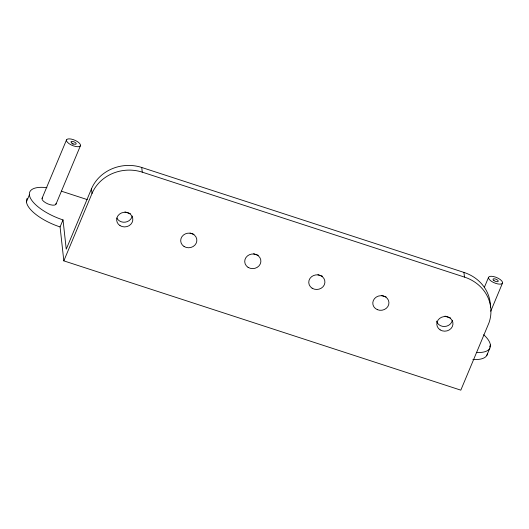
<?xml version="1.0" encoding="UTF-8"?>
<svg xmlns="http://www.w3.org/2000/svg" width="529" height="529" viewBox="0 0 529 529"><rect width="100%" height="100%" fill="white"/><g stroke="black" fill="none" stroke-linecap="round" stroke-linejoin="round"><path stroke-width="0.79" d="M26.45 201.873L29.386 194.857M42.069 198.315L66.528 139.854M55.981 204.187L80.434 145.726A7.545 2.896 22.7 0 0 71.018 139.034A7.545 2.896 22.7 0 0 68.988 143.617A7.545 2.896 22.7 0 0 80.434 145.726M63.017 219.912L66.244 249.166L91.484 188.833A38.974 35.205 -6.3 0 1 141.746 167.475L463.94 272.409L464.462 277.09A41.236 37.248 -6.3 0 1 488.988 322.809L460.812 390.157L63.824 260.863L60.081 226.928L63.017 219.912A34.306 13.159 22.7 0 1 30.418 198.124A34.306 13.159 22.7 0 1 46.896 187.676M63.824 260.863L92 193.515L91.484 188.833M484.445 287.141L488.578 277.275M490.733 311.231L502.484 283.141A7.545 2.896 22.7 0 0 493.068 276.449A7.545 2.896 22.7 0 0 491.038 281.031A7.545 2.896 22.7 0 0 502.484 283.141M489.517 347.11L490.403 345.001M486.792 355.448L489.728 348.432M92 193.515A38.974 35.205 -6.3 0 1 142.261 172.156L464.462 277.09M61.351 191.167L87.245 199.598M124.904 211.864L130.392 213.65M190.023 233.071L193.945 234.347M253.57 253.768L258.278 255.302M317.903 274.723L322.611 276.257M381.455 295.42L386.163 296.954M445.001 316.117L450.496 317.903M141.746 167.475L142.261 172.156M56.048 203.401A7.545 2.896 22.7 0 1 47.855 203.896A7.545 2.896 22.7 0 1 42.611 197.734M60.081 226.928A34.306 13.159 22.7 0 1 27.124 198.441M487.46 353.491A34.306 13.159 22.7 0 1 472.853 359.475M483.691 334.731A34.306 13.159 22.7 0 1 476.655 352.506M463.94 272.409A41.236 37.248 -6.3 0 1 490.429 307.283M132.171 216.13A8.094 7.313 -6.3 0 1 125.155 222.167A8.094 7.313 -6.3 0 1 116.843 218.047M452.321 320.402A8.094 7.313 -6.3 0 1 444.605 326.492A8.094 7.313 -6.3 0 1 436.531 321.116M72.486 143.974A2.797 1.071 22.7 0 1 73.167 144.232M440.148 329.884A8.094 7.313 -6.3 0 0 452.936 324.449A8.094 7.313 -6.3 0 0 441.589 317.241A8.094 7.313 -6.3 0 0 440.148 329.884M377.342 309.663A8.094 7.313 -6.3 0 0 388.927 302.31A8.094 7.313 -6.3 0 0 376.324 297.04A8.094 7.313 -6.3 0 0 377.342 309.663M312.09 288.179A8.094 7.313 -6.3 0 0 324.879 282.744A8.094 7.313 -6.3 0 0 313.532 275.536A8.094 7.313 -6.3 0 0 312.09 288.179M248.061 267.324A8.094 7.313 -6.3 0 0 260.85 261.888A8.094 7.313 -6.3 0 0 249.503 254.68A8.094 7.313 -6.3 0 0 248.061 267.324M184.032 246.468A8.094 7.313 -6.3 0 0 196.821 241.032A8.094 7.313 -6.3 0 0 185.474 233.825A8.094 7.313 -6.3 0 0 184.032 246.468M120.004 225.618A8.094 7.313 -6.3 0 0 132.792 220.183A8.094 7.313 -6.3 0 0 121.445 212.969A8.094 7.313 -6.3 0 0 120.004 225.618M71.845 143.068A2.797 1.071 22.7 0 0 76.15 143.961A2.797 1.071 22.7 0 0 72.79 141.455A2.797 1.071 22.7 0 0 71.845 143.068M493.888 280.489A2.797 1.071 22.7 0 0 498.199 281.375A2.797 1.071 22.7 0 0 494.84 278.869A2.797 1.071 22.7 0 0 493.888 280.489"/></g></svg>
